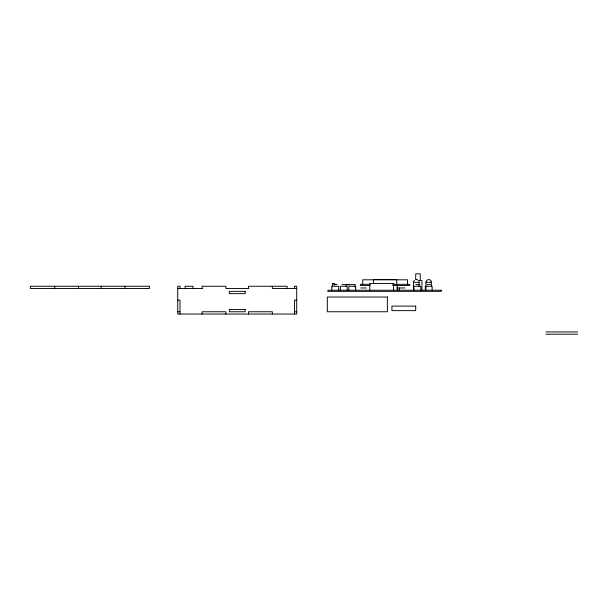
<?xml version="1.0" encoding="UTF-8"?>
<svg xmlns="http://www.w3.org/2000/svg" width="608" height="608" viewBox="0 0 608 608"><rect width="100%" height="100%" fill="white"/><g stroke="black" fill="none" stroke-linecap="round" stroke-linejoin="round"><path stroke-width="0.91" d="M413.44 290.229L413.44 282.302L414.268 280.296M425.904 290.229L425.957 281.747L427.166 279.946L429.286 279.52L431.095 280.721L431.566 286.702M418.41 280.6L421.937 280.6L421.937 290.229M413.44 282.302L419.102 282.302L419.102 286.702M425.904 282.302L431.566 282.302M370.188 284.339L360.46 284.339L360.46 285.471L369.938 285.471M392.692 284.339L409.754 284.339L409.754 285.471L392.601 285.471M333.541 284.567L336.946 284.567M342.046 284.567L345.443 284.567M415.705 284.567L419.102 284.567M427.036 284.567L430.434 284.567M347.259 284.795L349.524 284.795M355.186 286.832L355.756 286.832M360.742 287.964L366.411 287.964M396.553 287.964L404.936 287.964M177.726 288.534L202.464 288.534M248.74 288.534L225.887 288.534L225.887 286.262L202.084 286.262L202.084 288.534M296.712 288.534L272.346 288.534L272.346 286.262M177.726 300.147L179.991 300.147L179.991 314.032M296.712 300.147L294.447 300.147L294.447 314.032M177.726 311.76L179.991 311.76M294.447 311.76L296.712 311.76M545.87 331.938L577.6 331.938M545.87 334.202L577.6 334.202M416.267 279.467L417.848 279.946M419.049 281.747L419.102 282.302M432.136 290.229L432.136 286.262L425.334 286.262L425.334 290.229M420.804 290.229L420.804 286.262L414.002 286.262L414.002 290.229M420.234 280.6L420.234 273.798L415.705 273.798L415.705 279.748M407.489 284.339L407.489 279.802L362.725 279.802L362.725 284.339M399.274 287.964L399.274 290.229M397.29 285.471L397.29 290.229M396.72 284.339L396.72 279.581L373.494 279.581L373.494 283.548M393.604 290.229L393.604 283.434L369.808 283.434L369.808 290.229M355.756 290.229L355.642 286.262L348.84 286.262L348.84 290.229M355.186 286.452L355.186 284.567L346.119 284.567L346.119 286.452M347.145 290.229L347.145 286.262L340.343 286.262L340.343 290.229M338.641 290.229L338.641 286.262L331.846 286.262L331.846 290.229M334.674 285.129L334.674 283.434L332.409 283.434L332.409 286.832M294.447 288.534L294.447 286.262L296.712 286.262L296.712 314.032L177.726 314.032L177.726 286.262L179.991 286.262L179.991 288.534M287.082 288.534L287.082 286.262L248.55 286.262L248.55 288.534M272.346 314.032L272.346 311.76L248.55 311.76L248.55 314.032M225.887 314.032L225.887 311.76L202.084 311.76L202.084 314.032M193.025 288.534L193.025 286.262L185.09 286.262L185.09 288.534M125.028 286.262L125.028 288.534M101.224 286.262L101.224 288.534M78.561 286.262L78.561 288.534M54.766 286.262L54.766 288.534M149.393 286.262L30.4 286.262L30.4 288.534L149.393 288.534L149.393 286.262M441.203 290.229L327.879 290.229L327.879 291.361L441.203 291.361L441.203 290.229M245.153 291.361L229.284 291.361L229.284 293.634L245.153 293.634L245.153 291.361M387.372 297.031L327.309 297.031L327.309 311.76L387.372 311.76L387.372 297.031M415.705 306.098L391.909 306.098L391.909 310.627L415.705 310.627L415.705 306.098M245.153 309.495L229.284 309.495L229.284 311.76L245.153 311.76L245.153 309.495"/></g></svg>
